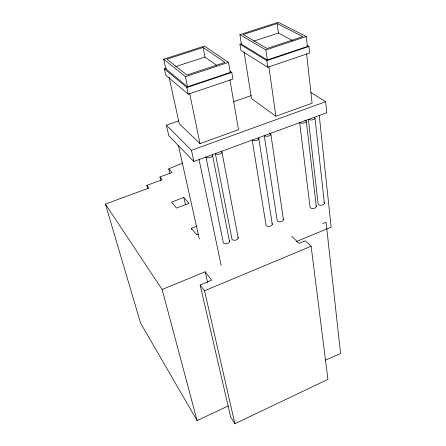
<?xml version="1.0" encoding="UTF-8"?>
<svg xmlns="http://www.w3.org/2000/svg" width="446" height="446" viewBox="0 0 446 446"><rect width="100%" height="100%" fill="white"/><g stroke="black" fill="none" stroke-linecap="round" stroke-linejoin="round"><path stroke-width="0.67" d="M182.771 162.974L168.716 168.889L172.072 172.513L159.924 176.95L162.093 179.783L146.834 185.352L148.97 188.056L105.401 204.084L162.132 289.515L205.21 271.776L211.644 280.25L200.131 285.016L230.705 417.239L234.891 423.7L327.922 379.395L311.124 246.237L305.293 240.812L299.076 243.416L291.751 236.235M105.401 204.084L140.551 323.055L197.099 420.578L228.341 405.91M325.574 360.095L340.599 353.511L326.076 222.281L322.854 223.53M200.131 285.016L204.53 290.781L311.124 246.237M296.462 241.548L331.161 227.125L319.252 115.598M198.609 234.05L196.664 234.825L191.345 228.324L197.099 226.061M183.785 197.444L171.626 202.099L176.51 208.065L188.97 203.348L183.785 197.444L185.48 204.881M178.868 120.816L166.375 125.175L168.8 135.768L193.859 161.48L326.762 112.721L325.652 101.71L310.901 92.539M169.101 77.18L179.27 123.776L199.992 143.634L238.51 129.741L229.902 79.75M244.073 51.775L251.455 98.521L275.862 116.267L312.1 103.199L306.597 53.743M166.375 125.175L191.479 150.296L325.652 101.71M233.436 101.794L251.187 95.606M166.33 68.199L164.373 68.84L165.767 75.173L188.24 94.218L232.929 79.053L231.803 72.419L230.097 71.232M241.241 43.769L239.931 44.193L240.929 50.454L267.762 67.234L309.691 53.002L308.978 46.445L307.16 45.492M187.521 86.792L230.22 72.43L228.497 62.362L204.435 46.083L163.71 59.206L165.823 68.829L187.521 86.792L185.436 76.656L163.71 59.206M267.327 59.954L307.383 46.479L306.291 36.533L278.22 22.3L239.887 34.654L241.398 44.165L267.327 59.954L265.911 49.941L239.887 34.654M164.373 68.84L186.863 87.544L231.803 72.419M239.931 44.193L266.825 60.634L308.978 46.445M185.436 76.656L228.497 62.362M265.911 49.941L306.291 36.533M175.551 66.66L204.943 57.06L216.689 65.35M253.741 41.116L278.46 33.037L292.381 40.435M203.142 47.471L166.932 59.156L186.902 75.039L225.013 62.407L203.142 47.471L204.943 57.06M277.222 23.566L243.142 34.565L267.026 48.475L302.767 36.622L277.222 23.566L278.46 33.037M162.132 289.515L197.099 420.578M146.834 185.352L147.693 188.708M159.924 176.95L160.75 180.335M168.716 168.889L169.831 173.622M191.345 228.324L191.657 229.679M204.53 290.781L234.891 423.7M205.21 271.776L207.646 282.652M178.394 145.218L199.273 238.956M191.479 150.296L193.859 161.48M199.083 159.618L221.155 265.487M189.684 93.381L199.992 143.634M186.863 87.544L188.24 94.218M205.963 156.992L223.184 242.066A3.239 1.862 -11.3 0 0 226.841 243.661A3.239 1.862 -11.3 0 0 229.277 240.712M212.625 155.704L229.534 241.643M215.351 153.547L231.864 238.565A3.228 1.851 -10.8 0 0 235.549 240.138A3.228 1.851 -10.8 0 0 237.935 237.216M222.008 152.259L238.209 238.136M252.202 140.033L265.983 224.79A3.189 1.795 -8.9 0 0 269.769 226.278A3.189 1.795 -8.9 0 0 271.965 223.463M258.842 138.728L272.294 224.344M264.249 135.617L277.15 220.279A3.178 1.778 -8.3 0 0 280.969 221.746A3.178 1.778 -8.3 0 0 283.099 218.964M270.884 134.302L283.45 219.833M266.825 60.634L267.762 67.234M268.854 66.538L275.862 116.267M299.679 122.628L310.042 207A3.144 1.723 -6.6 0 0 313.951 208.388A3.144 1.723 -6.6 0 0 315.902 205.706M306.296 121.295L316.309 206.537M308.381 119.433L318.132 203.738A3.139 1.706 -6.2 0 0 322.057 205.104A3.139 1.706 -6.2 0 0 323.963 202.445M314.988 118.101L324.381 203.27M212.38 154.879A3.479 1.656 -11.3 0 1 210.534 157.366A3.479 1.656 -11.3 0 1 206.052 157.137M221.746 151.445A3.468 1.645 -10.9 0 1 219.956 153.903A3.468 1.645 -10.9 0 1 215.463 153.686M258.513 137.953A3.423 1.589 -9.4 0 1 256.929 140.306A3.423 1.589 -9.4 0 1 252.408 140.128M269.373 133.07A3.406 1.572 -8.9 0 1 269.741 135.545A3.406 1.572 -8.9 0 1 264.484 135.696M304.679 120.125A3.373 1.522 -7.6 0 1 305.254 122.483A3.373 1.522 -7.6 0 1 299.996 122.661M314.558 117.387A3.367 1.511 -7.3 0 1 313.276 119.589A3.367 1.511 -7.3 0 1 308.716 119.461"/></g></svg>
